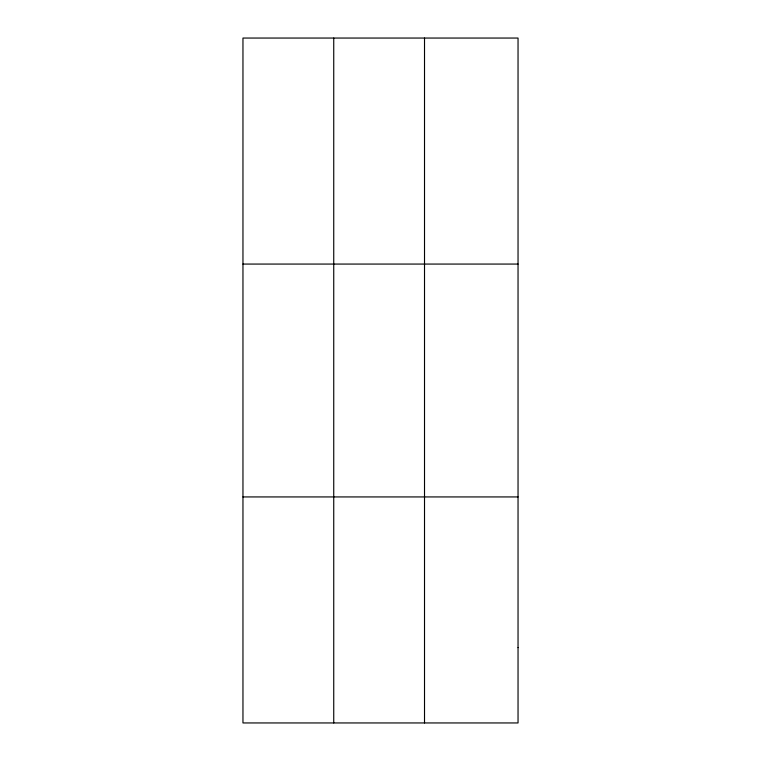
<?xml version="1.0" encoding="UTF-8"?>
<svg xmlns="http://www.w3.org/2000/svg" width="761" height="761" viewBox="0 0 761 761"><rect width="100%" height="100%" fill="white"/><g stroke="black" fill="none" stroke-linecap="round" stroke-linejoin="round"><path stroke-width="1.14" d="M333.737 722.95L333.737 38.05M424.514 722.95L424.514 38.05M242.959 264.067L518.041 264.067M242.959 496.933L518.041 496.933M518.041 647.611L518.041 722.95L242.959 722.95L242.959 38.05L518.041 38.05L518.041 647.611"/></g></svg>
